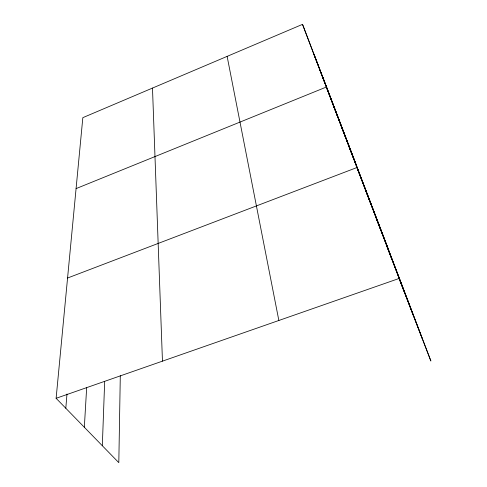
<?xml version="1.0" encoding="UTF-8"?>
<svg xmlns="http://www.w3.org/2000/svg" width="487" height="487" viewBox="0 0 487 487"><rect width="100%" height="100%" fill="white"/><g stroke="black" fill="none" stroke-linecap="round" stroke-linejoin="round"><path stroke-width="0.73" d="M120.301 375.69L118.81 462.65L56.115 398.305L82.833 117.659L302.524 24.35L430.885 361.007L399.084 278.473L56.115 398.305M102.325 445.733L104.668 381.619M84.336 427.269L86.656 387.707M65.806 408.252L66.981 394.02M76.082 188.603L326.345 87.045L355.863 163.857M67.565 278.028L356.934 167.54L387.95 248.181M333.181 105.028L337.741 116.886M340.516 124.331L345.143 136.372M348.412 145.108L353.112 157.331M366.163 191.829L370.991 204.37M376.189 218.219L381.071 230.893M387.122 246.982L392.047 259.766M313.652 53.631L317.987 64.917M319.782 69.769L324.19 81.25M322.838 77.256L422.582 339.457M314.821 56.382L413.475 315.813M302.524 24.35L404.04 291.329M227.125 56.376L278.856 320.483M152.486 88.074L162.457 361.147"/></g></svg>
